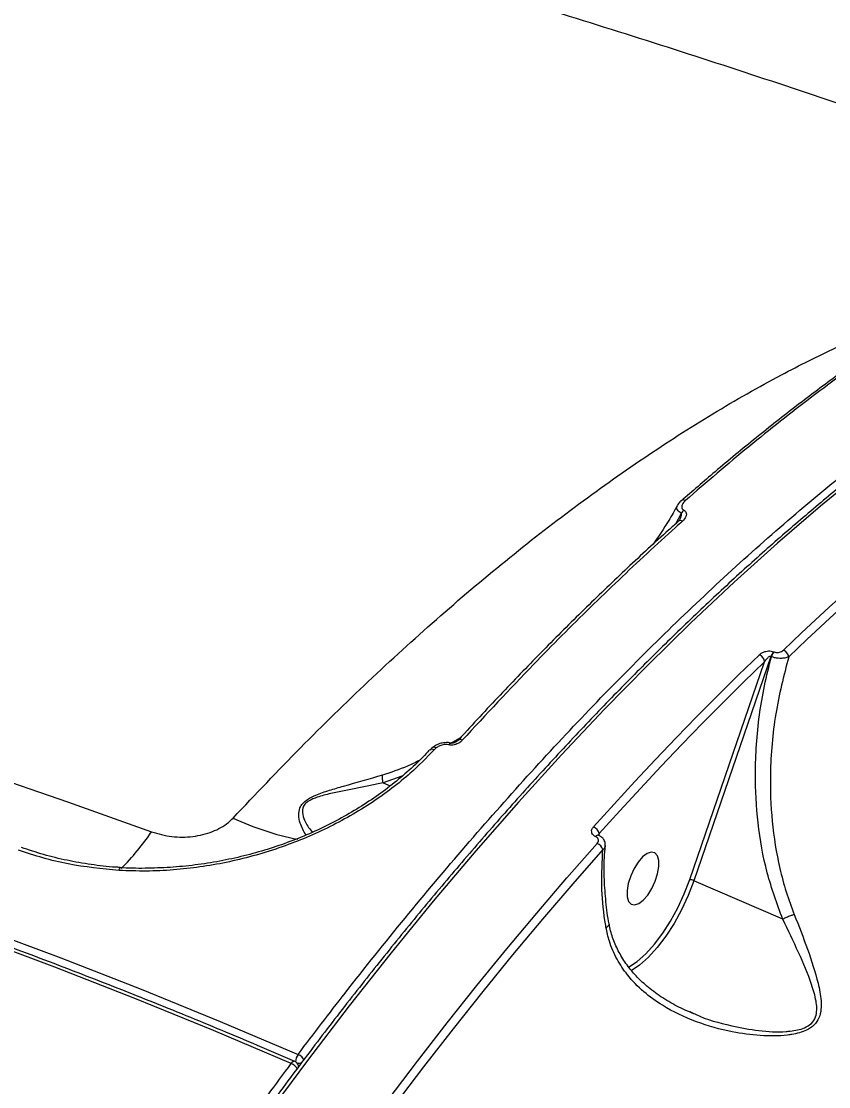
# Model space of a CAD drawing. Header units: millimetres. Extents: x -10881 to 8954, y -8695 to 5624.
# Drawn here: x -5831.4 to -5703, y 3422.4 to 3591.9 of the extents above; entities that cross this region are included whole.
import ezdxf

# ---------------------------------------------------------------- set-up
doc = ezdxf.new("R2010")
doc.units = ezdxf.units.MM
for name, color, linetype in [('DIKOM_ОБЪЕКТ', 7, 'Continuous'), ('DIKOM_РАЗМЕР_ЗОНА', 7, 'Continuous'), ('DIKOM_РАЗМЕР_ОБЪЕКТА', 7, 'Continuous')]:
    doc.layers.add(name, color=color, linetype=linetype)
doc.styles.add('style1', font='arial.ttf', dxfattribs={"width": 0.8})
doc.dimstyles.new('1-50', dxfattribs={"dimtxt": 300, "dimasz": 200, "dimexe": 100, "dimexo": 0, "dimgap": 100, "dimtad": 1, "dimtxsty": 'style1', "dimcen": 200, "dimclrd": 7, "dimclre": 7, "dimclrt": 7, "dimadec": 1, "dimazin": 2, "dimtfac": 1, "dimtmove": 0, "dimatfit": 2, "dimfxl": 0, "dimlwd": 25, "dimlwe": 18, "dimarcsym": 0})

# ---------------------------------------------------------------- blocks, each defined once
blk = doc.blocks.new('*D9')
at = {"layer": 'Defpoints', "color": 0, "transparency": 16777216}
for p in [(-9533.99, 4149), (-6877.05, 4149), (-2715.65, -5051.15)]:
    blk.add_point(p, dxfattribs=at)
at = {"layer": 'DIKOM_РАЗМЕР_ОБЪЕКТА', "color": 7, "lineweight": 18, "transparency": 16777216}
for p, q in [((-6877.05, 4149), (-9633.99, 4149)), ((-2715.65, -5051.15), (-9633.99, -5051.15))]:
    blk.add_line(p, q, dxfattribs=at)
at = {"layer": 'DIKOM_РАЗМЕР_ОБЪЕКТА', "color": 7, "lineweight": 25, "transparency": 16777216}
blk.add_line((-9533.99, -4851.15), (-9533.99, 3949), dxfattribs=at)
at = {"layer": 'DIKOM_РАЗМЕР_ОБЪЕКТА', "color": 7, "transparency": 16777216}
for points in [[(-9567.32, 3949), (-9500.66, 3949), (-9533.99, 4149)], [(-9567.32, -4851.15), (-9500.66, -4851.15), (-9533.99, -5051.15)]]:
    blk.add_solid(points, dxfattribs=at)
at = {"layer": 'DIKOM_РАЗМЕР_ОБЪЕКТА', "color": 7, "transparency": 16777216, "insert": (-9787.16, -451.07), "char_height": 300, "attachment_point": 5, "rotation": 90, "style": 'style1'}
blk.add_mtext('9200', dxfattribs=at)
blk = doc.blocks.new('*D11')
at = {"layer": 'Defpoints', "color": 0, "transparency": 16777216}
for p in [(-7028.45, 5624.13), (-10431.26, -7165.91), (-2784.83, -7165.91)]:
    blk.add_point(p, dxfattribs=at)
at = {"layer": 'DIKOM_РАЗМЕР_ЗОНА', "color": 7, "lineweight": 18, "transparency": 16777216}
for p, q in [((-7028.45, 5624.13), (-10531.26, 5624.13)), ((-2784.83, -7165.91), (-10531.26, -7165.91))]:
    blk.add_line(p, q, dxfattribs=at)
at = {"layer": 'DIKOM_РАЗМЕР_ЗОНА', "color": 7, "lineweight": 25, "transparency": 16777216}
blk.add_line((-10431.26, 5424.13), (-10431.26, -6965.91), dxfattribs=at)
at = {"layer": 'DIKOM_РАЗМЕР_ЗОНА', "color": 7, "transparency": 16777216}
for points in [[(-10464.6, 5424.13), (-10397.93, 5424.13), (-10431.26, 5624.13)], [(-10464.6, -6965.91), (-10397.93, -6965.91), (-10431.26, -7165.91)]]:
    blk.add_solid(points, dxfattribs=at)
at = {"layer": 'DIKOM_РАЗМЕР_ЗОНА', "color": 7, "transparency": 16777216, "insert": (-10684.43, -770.89), "char_height": 300, "attachment_point": 5, "rotation": 90, "style": 'style1'}
blk.add_mtext('12800', dxfattribs=at)

msp = doc.modelspace()

# ---------------------------------------------------------------- linework, layer by layer
at = {"layer": 'DIKOM_ОБЪЕКТ', "color": 7, "linetype": 'Continuous', "lineweight": 15}
for p, q in [((-5726.464, 3515.609), (-5726.494, 3515.58)), ((-5727.306, 3511.952), (-5726.425, 3513.623)), ((-5711.723, 3491.584), (-5711.638, 3491.547)), ((-5725.097, 3455.35), (-5713.171, 3489.997)), ((-5712.175, 3490.833), (-5724.452, 3455.165)), ((-5712.09, 3490.796), (-5712.175, 3490.833)), ((-5763.095, 3477.033), (-5761.482, 3477.983)), ((-5765.438, 3476.274), (-5765.766, 3475.974)), ((-5770.883, 3471.772), (-5773.869, 3470.731)), ((-5773.869, 3470.731), (-5772.749, 3470.246)), ((-5739.504, 3462.664), (-5739.55, 3462.354)), ((-5740.043, 3462.161), (-5740.07, 3462.173)), ((-5739.566, 3462.386), (-5739.593, 3462.398)), ((-5815.729, 3457.177), (-5815.725, 3457.177)), ((-5710.29, 3449.031), (-5724.452, 3455.165)), ((-5725.096, 3434.365), (-5724.418, 3434.024))]:
    msp.add_line(p, q, dxfattribs=at)
at = {"layer": 'DIKOM_ОБЪЕКТ', "color": 7, "linetype": 'Continuous', "lineweight": 15, "flags": 128}
for points in [[(-5697.403, 3520.383), (-5704.266, 3514.754), (-5711.141, 3508.84), (-5718.023, 3502.646), (-5724.905, 3496.178), (-5731.783, 3489.441), (-5738.65, 3482.44), (-5745.5, 3475.182), (-5752.328, 3467.672), (-5759.127, 3459.917), (-5765.893, 3451.924), (-5772.619, 3443.698), (-5779.3, 3435.248), (-5785.931, 3426.581), (-5792.505, 3417.702)], [(-6009.573, 3517.192), (-5994.76, 3514.289), (-5980.01, 3511.228), (-5965.329, 3508.012), (-5950.726, 3504.642), (-5936.208, 3501.12), (-5921.785, 3497.448), (-5907.463, 3493.628), (-5893.25, 3489.663), (-5879.155, 3485.553), (-5865.185, 3481.303), (-5851.347, 3476.913), (-5837.65, 3472.386), (-5824.101, 3467.726), (-5810.708, 3462.933)], [(-6057.419, 3503.771), (-6048.649, 3502.361), (-6034, 3499.861), (-6019.399, 3497.189), (-6004.853, 3494.347), (-5990.374, 3491.337), (-5975.971, 3488.159), (-5961.652, 3484.817), (-5947.427, 3481.313), (-5933.306, 3477.649), (-5919.298, 3473.827), (-5905.412, 3469.85), (-5891.657, 3465.72), (-5878.043, 3461.44), (-5864.577, 3457.014), (-5851.269, 3452.443), (-5838.128, 3447.731), (-5825.162, 3442.881), (-5812.38, 3437.897), (-5799.79, 3432.78), (-5787.4, 3427.535)], [(-5788.486, 3426.09), (-5800.838, 3431.319), (-5813.391, 3436.42), (-5826.134, 3441.39), (-5839.061, 3446.225), (-5852.163, 3450.923), (-5865.431, 3455.48), (-5878.856, 3459.893), (-5892.43, 3464.16), (-5906.143, 3468.277), (-5919.987, 3472.242), (-5933.953, 3476.053), (-5948.032, 3479.706), (-5962.213, 3483.2), (-5976.489, 3486.532), (-5990.849, 3489.7), (-6005.285, 3492.701), (-6019.786, 3495.535), (-6034.344, 3498.199), (-6048.948, 3500.69), (-6057.635, 3502.088)], [(-5740.407, 3463.716), (-5737.123, 3467.348), (-5733.833, 3470.921), (-5730.539, 3474.437), (-5727.239, 3477.893), (-5723.936, 3481.289), (-5720.63, 3484.625), (-5717.322, 3487.901), (-5714.011, 3491.114)], [(-5713.171, 3489.997), (-5716.474, 3486.791), (-5719.774, 3483.523), (-5723.073, 3480.195), (-5726.368, 3476.807), (-5729.659, 3473.359), (-5732.946, 3469.852), (-5736.228, 3466.287), (-5739.504, 3462.664)], [(-5765.438, 3476.274), (-5765.582, 3476.357), (-5765.717, 3476.406), (-5765.837, 3476.421), (-5765.937, 3476.398), (-5765.975, 3476.377)], [(-5763.448, 3476.772), (-5763.33, 3476.932), (-5763.215, 3477.023), (-5763.115, 3477.038), (-5763.114, 3477.038)], [(-5766.435, 3475.957), (-5766.467, 3475.916), (-5766.468, 3475.915)], [(-5777.727, 3414.043), (-5773.074, 3420.311), (-5768.391, 3426.474), (-5763.683, 3432.529), (-5758.95, 3438.474), (-5754.194, 3444.306), (-5749.418, 3450.022), (-5744.624, 3455.622), (-5739.813, 3461.101)], [(-5738.914, 3460.104), (-5743.715, 3454.637), (-5748.498, 3449.05), (-5753.264, 3443.346), (-5758.009, 3437.527), (-5762.732, 3431.595), (-5767.43, 3425.553), (-5772.102, 3419.404), (-5776.745, 3413.15)], [(-5730.206, 3456.261), (-5730.015, 3457.394), (-5730.028, 3458.373), (-5730.244, 3459.119), (-5730.646, 3459.571), (-5731.202, 3459.693), (-5731.865, 3459.475), (-5732.583, 3458.934), (-5733.296, 3458.114), (-5733.949, 3457.083), (-5734.487, 3455.922), (-5734.867, 3454.727), (-5735.058, 3453.594), (-5735.045, 3452.615), (-5734.828, 3451.869), (-5734.426, 3451.417), (-5733.871, 3451.295), (-5733.208, 3451.513), (-5732.49, 3452.054), (-5731.776, 3452.873), (-5731.124, 3453.905), (-5730.586, 3455.066), (-5730.206, 3456.261)], [(-5815.893, 3456.794), (-5815.861, 3456.933), (-5815.827, 3457.044), (-5815.791, 3457.124), (-5815.755, 3457.168), (-5815.729, 3457.177)], [(-5734.839, 3441.387), (-5734.833, 3441.39), (-5733.474, 3442.308), (-5732.093, 3443.533), (-5730.723, 3445.039), (-5729.394, 3446.789), (-5728.14, 3448.742), (-5726.988, 3450.853), (-5725.965, 3453.073), (-5725.097, 3455.35)], [(-5724.452, 3455.165), (-5725.348, 3452.818), (-5726.402, 3450.528), (-5727.59, 3448.351), (-5728.884, 3446.337), (-5730.254, 3444.532), (-5731.668, 3442.98), (-5733.092, 3441.716), (-5734.386, 3440.832)], [(-5787.928, 3426.417), (-5787.965, 3426.428), (-5788.056, 3426.428), (-5788.158, 3426.393), (-5788.267, 3426.322), (-5788.377, 3426.22), (-5788.486, 3426.09)]]:
    msp.add_lwpolyline(points, dxfattribs=at)
at = {"layer": 'DIKOM_ОБЪЕКТ', "color": 7, "linetype": 'Continuous', "lineweight": 15}
for centre, radius, start, end in [((-5458.817, 3231.022), 362.23, 123.86711, 133.94208), ((-5458.539, 3230.532), 361.431, 123.86711, 133.94208), ((-5726.095, 3515.102), 0.627, 60.09856, 126.02771), ((-5725.119, 3512.817), 1.534, 125.00765, 148.32816), ((-5726.544, 3511.835), 0.612, 59.4129, 129.05267), ((-5710.323, 3490.23), 1.948, 135.96383, 161.98447), ((-5710.238, 3490.193), 1.948, 135.96383, 161.98447), ((-5710.744, 3490.542), 1.417, 9.55026, 66.52737), ((-5714.556, 3489.83), 1.395, 6.86525, 66.99531), ((-5761.593, 3477.035), 0.572, 56.2284, 129.82063), ((-5766.088, 3475.485), 0.586, 56.63174, 126.25753), ((-5779.023, 3504.837), 43.904, 244.75877, 258.9134), ((-5848.731, 3489.538), 46.407, 315.65774, 325.01963), ((-5740.986, 3462.306), 1.524, 13.56908, 67.68716), ((-5739.668, 3461.936), 0.467, 80.41973, 149.57123), ((-5739.637, 3461.92), 0.472, 81.56244, 149.34191), ((-5740.424, 3459.647), 1.577, 16.84599, 67.20548), ((-5725.381, 3453.136), 2.232, 65.4091, 82.69124), ((-5785.878, 3426.357), 1.925, 142.25624, 180.15332), ((-5788.067, 3425.863), 1.8, 23.55887, 68.26818), ((-5789.157, 3424.407), 1.812, 23.9043, 68.27989), ((-5788.325, 3425.499), 1, 15.10927, 66.63686), ((-5787.356, 3427.365), 1.229, 259.97024, 297.54414), ((-5787.972, 3425.595), 0.634, 353.79739, 14.99363)]:
    msp.add_arc(centre, radius, start, end, dxfattribs=at)
for points, knots in [([(-5655.705, 3562.628), (-5659.841, 3564.149), (-5669.757, 3567.796), (-5685.596, 3573.382), (-5703.179, 3579.407), (-5720.853, 3585.256), (-5738.607, 3590.937), (-5756.441, 3596.448), (-5774.349, 3601.79), (-5792.331, 3606.964), (-5810.381, 3611.97), (-5828.497, 3616.808), (-5846.675, 3621.479), (-5864.913, 3625.982), (-5883.208, 3630.317), (-5901.555, 3634.486), (-5919.952, 3638.487), (-5938.395, 3642.32), (-5956.881, 3645.987), (-5975.408, 3649.48), (-5992.642, 3652.586), (-6003.716, 3654.449), (-6008.587, 3655.269)], [0, 0, 0, 0, 0.03717011, 0.08912627, 0.14097175, 0.19271207, 0.24435286, 0.29589981, 0.34735866, 0.39873516, 0.45003507, 0.50126413, 0.55242807, 0.60353256, 0.65458327, 0.70558582, 0.75654579, 0.80746873, 0.85836015, 0.90922555, 0.96007038, 1, 1, 1, 1]), ([(-5787.4, 3427.535), (-5784.913, 3430.803), (-5779.274, 3438.209), (-5770.377, 3449.297), (-5760.708, 3460.81), (-5750.945, 3471.851), (-5741.036, 3482.485), (-5731.019, 3492.65), (-5720.887, 3502.34), (-5710.73, 3511.457), (-5700.685, 3519.882), (-5690.794, 3527.6), (-5681.051, 3534.643), (-5671.353, 3541.082), (-5661.649, 3546.947), (-5651.981, 3552.194), (-5642.344, 3556.811), (-5632.827, 3560.742), (-5623.557, 3563.94), (-5614.571, 3566.413), (-5605.85, 3568.208), (-5597.326, 3569.273), (-5591.081, 3569.721), (-5587.764, 3569.592), (-5587.145, 3569.568)], [0, 0, 0, 0, 0.0370268, 0.0839234, 0.1308199, 0.1780422, 0.2252644, 0.2735141, 0.3217638, 0.3703685, 0.4189733, 0.4658697, 0.5127662, 0.5599885, 0.6072107, 0.6554604, 0.7037101, 0.7523148, 0.8009195, 0.8478159, 0.8947124, 0.9419347, 0.9891569, 1, 1, 1, 1]), ([(-5585.726, 3568.954), (-5586.155, 3568.965), (-5588.373, 3569.027), (-5592.479, 3568.846), (-5598.043, 3568.398), (-5603.707, 3567.63), (-5609.456, 3566.574), (-5615.288, 3565.222), (-5621.198, 3563.577), (-5627.181, 3561.64), (-5633.233, 3559.412), (-5639.349, 3556.895), (-5645.524, 3554.092), (-5651.754, 3551.004), (-5658.034, 3547.634), (-5664.358, 3543.984), (-5670.723, 3540.058), (-5677.124, 3535.858), (-5683.555, 3531.388), (-5690.012, 3526.651), (-5696.49, 3521.651), (-5702.984, 3516.391), (-5709.49, 3510.876), (-5716.002, 3505.109), (-5722.516, 3499.096), (-5729.027, 3492.841), (-5735.53, 3486.348), (-5742.019, 3479.622), (-5748.492, 3472.669), (-5754.942, 3465.493), (-5761.364, 3458.101), (-5767.755, 3450.497), (-5774.109, 3442.687), (-5780.421, 3434.678), (-5786.687, 3426.475), (-5792.902, 3418.084), (-5799.061, 3409.512), (-5805.16, 3400.765), (-5811.194, 3391.85), (-5817.16, 3382.773), (-5823.051, 3373.541), (-5828.864, 3364.162), (-5834.595, 3354.642), (-5840.239, 3344.988), (-5845.792, 3335.208), (-5851.248, 3325.308), (-5856.016, 3316.412), (-5858.938, 3310.794), (-5860.107, 3308.546)], [0, 0, 0, 0, 0.0053175, 0.0275252, 0.0497452, 0.0719767, 0.094219, 0.1164707, 0.1387306, 0.1609973, 0.1832695, 0.2055461, 0.2278259, 0.2501081, 0.2723918, 0.2946765, 0.3169615, 0.3392464, 0.3615309, 0.3838147, 0.4060977, 0.4283797, 0.4506608, 0.4729407, 0.4952197, 0.5174975, 0.5397743, 0.56205, 0.5843248, 0.6065986, 0.6288715, 0.6511435, 0.6734147, 0.6956851, 0.7179548, 0.7402238, 0.7624921, 0.7847599, 0.8070272, 0.8292939, 0.8515602, 0.873826, 0.8960915, 0.9183566, 0.9406214, 0.9628859, 0.9851502, 1, 1, 1, 1]), ([(-5797.745, 3465.125), (-5794.181, 3468.889), (-5787.029, 3476.445), (-5776.231, 3486.959), (-5765.343, 3496.899), (-5754.402, 3506.152), (-5743.391, 3514.728), (-5732.381, 3522.547), (-5721.385, 3529.585), (-5711.184, 3535.374), (-5701.769, 3540.089), (-5693.148, 3543.854), (-5685.159, 3546.888), (-5680.126, 3548.368), (-5677.87, 3549.032)], [0, 0, 0, 0, 0.08727807, 0.17514855, 0.26323044, 0.35259084, 0.44217415, 0.53306829, 0.62419763, 0.71597126, 0.79013753, 0.86466611, 0.93932471, 1, 1, 1, 1]), ([(-5686.519, 3545.889), (-5687.223, 3545.445), (-5690.059, 3543.657), (-5695.064, 3540.246), (-5701.529, 3535.656), (-5708.024, 3530.781), (-5714.539, 3525.641), (-5720.688, 3520.582), (-5724.667, 3517.117), (-5726.467, 3515.55)], [0, 0, 0, 0, 0.0536053, 0.2159063, 0.3783205, 0.5408113, 0.7033419, 0.8658638, 1, 1, 1, 1]), ([(-5685.855, 3545.984), (-5689.133, 3543.827), (-5695.697, 3539.51), (-5705.655, 3532.2), (-5715.687, 3524.327), (-5722.415, 3518.541), (-5725.783, 3515.645)], [0, 0, 0, 0, 0.2488775, 0.4981996, 0.7488726, 1, 1, 1, 1]), ([(-5726.456, 3515.6), (-5726.526, 3515.542), (-5726.775, 3515.34), (-5726.942, 3515.073), (-5727.061, 3514.881)], [0, 0, 0, 0, 0.2846411, 1, 1, 1, 1]), ([(-5725.783, 3515.645), (-5725.985, 3515.431), (-5726.285, 3515.113), (-5726.379, 3514.645), (-5726.306, 3514.356), (-5726.153, 3514.172), (-5726.035, 3514.097), (-5725.999, 3514.074)], [0, 0, 0, 0, 0.4385519, 0.6486814, 0.8192315, 0.9451773, 1, 1, 1, 1]), ([(-5727.047, 3514.84), (-5727.503, 3514.042), (-5728.699, 3511.949), (-5730.05, 3509.942), (-5730.885, 3508.701)], [0, 0, 0, 0, 0.3815876, 1, 1, 1, 1]), ([(-5726.425, 3513.623), (-5726.486, 3513.659), (-5726.683, 3513.773), (-5726.969, 3514.014), (-5727.172, 3514.347), (-5727.223, 3514.65), (-5727.093, 3514.797), (-5727.052, 3514.843)], [0, 0, 0, 0, 0.09204764, 0.29829708, 0.56022741, 0.86019937, 1, 1, 1, 1]), ([(-5726.677, 3512.621), (-5726.651, 3512.665), (-5726.547, 3512.838), (-5726.443, 3513.114), (-5726.374, 3513.391), (-5726.375, 3513.556), (-5726.415, 3513.609), (-5726.425, 3513.623)], [0, 0, 0, 0, 0.1351523, 0.5399969, 0.8042739, 0.9488758, 1, 1, 1, 1]), ([(-5725.999, 3514.074), (-5725.96, 3514.049), (-5725.835, 3513.969), (-5725.674, 3513.77), (-5725.595, 3513.45), (-5725.698, 3512.941), (-5726.021, 3512.591), (-5726.233, 3512.362)], [0, 0, 0, 0, 0.0555185, 0.1783962, 0.3495223, 0.5728916, 1, 1, 1, 1]), ([(-5726.916, 3512.296), (-5727.435, 3511.84), (-5730.131, 3509.468), (-5735.003, 3504.94), (-5741.518, 3498.712), (-5748.008, 3492.247), (-5754.476, 3485.541), (-5759.123, 3480.608), (-5761.608, 3477.844), (-5761.949, 3477.465)], [0, 0, 0, 0, 0.0443295, 0.230431, 0.4160778, 0.6010584, 0.7856166, 0.9706065, 1, 1, 1, 1]), ([(-5726.233, 3512.362), (-5726.609, 3512.025), (-5728.491, 3510.341), (-5733.385, 3505.872), (-5740.919, 3498.696), (-5750.732, 3488.875), (-5757.503, 3481.577), (-5761.276, 3477.51)], [0, 0, 0, 0, 0.0321573, 0.1607921, 0.4180966, 0.6757752, 1, 1, 1, 1]), ([(-5726.669, 3512.617), (-5726.67, 3512.614), (-5726.682, 3512.587), (-5726.764, 3512.457), (-5726.888, 3512.355), (-5726.925, 3512.323)], [0, 0, 0, 0, 0.0785663, 0.7194031, 1, 1, 1, 1]), ([(-5787.928, 3426.417), (-5789.897, 3427.262), (-5795.605, 3429.713), (-5805.183, 3433.691), (-5816.712, 3438.311), (-5828.401, 3442.82), (-5840.24, 3447.217), (-5852.223, 3451.498), (-5864.344, 3455.662), (-5876.596, 3459.706), (-5888.972, 3463.629), (-5901.467, 3467.427), (-5914.072, 3471.099), (-5926.782, 3474.643), (-5939.589, 3478.058), (-5952.486, 3481.34), (-5965.467, 3484.489), (-5978.523, 3487.502), (-5991.649, 3490.379), (-6004.837, 3493.117), (-6018.08, 3495.715), (-6031.371, 3498.169), (-6044.536, 3500.464), (-6053.285, 3501.864), (-6057.577, 3502.551)], [0, 0, 0, 0, 0.0244926, 0.0710313, 0.11757, 0.164108, 0.2106453, 0.257182, 0.3037181, 0.3502537, 0.3967887, 0.4433233, 0.4898574, 0.5363911, 0.5829244, 0.6294575, 0.6759902, 0.7225226, 0.7690549, 0.8155869, 0.8621188, 0.9086506, 0.9551822, 1, 1, 1, 1]), ([(-5714.011, 3491.114), (-5713.991, 3491.133), (-5713.846, 3491.268), (-5713.531, 3491.474), (-5713.039, 3491.655), (-5712.564, 3491.728), (-5712.109, 3491.715), (-5711.852, 3491.628), (-5711.723, 3491.584)], [0, 0, 0, 0, 0.0392374, 0.287234, 0.4951935, 0.6709996, 0.8353028, 1, 1, 1, 1]), ([(-5711.638, 3491.547), (-5711.554, 3491.519), (-5711.388, 3491.462), (-5711.095, 3491.453), (-5710.793, 3491.5), (-5710.484, 3491.615), (-5710.286, 3491.744), (-5710.194, 3491.83), (-5710.18, 3491.842)], [0, 0, 0, 0, 0.1673343, 0.3344543, 0.509132, 0.7130655, 0.9577286, 1, 1, 1, 1]), ([(-5710.287, 3449.031), (-5711.184, 3451.468), (-5713.003, 3456.406), (-5714.349, 3464.253), (-5714.736, 3471.116), (-5714.526, 3476.838), (-5714.041, 3481.515), (-5713.262, 3486.191), (-5712.481, 3489.258), (-5712.09, 3490.796)], [0, 0, 0, 0, 0.18520629, 0.37522143, 0.5580258, 0.66696516, 0.77652079, 0.88794824, 1, 1, 1, 1]), ([(-5712.175, 3490.833), (-5712.198, 3490.839), (-5712.243, 3490.853), (-5712.353, 3490.84), (-5712.508, 3490.768), (-5712.707, 3490.612), (-5712.928, 3490.37), (-5713.081, 3490.151), (-5713.16, 3490.015), (-5713.171, 3489.997)], [0, 0, 0, 0, 0.0552692, 0.109801, 0.2436747, 0.4175578, 0.6517925, 0.9518587, 1, 1, 1, 1]), ([(-5709.347, 3490.778), (-5710.124, 3487.767), (-5711.298, 3483.22), (-5712.044, 3476.946), (-5712.362, 3471.239), (-5712.115, 3464.561), (-5711.102, 3458.292), (-5709.797, 3453.363), (-5708.903, 3450.97), (-5708.455, 3449.769)], [0, 0, 0, 0, 0.2227146, 0.33639, 0.4507477, 0.6310036, 0.8132766, 0.9063197, 1, 1, 1, 1]), ([(-5709.347, 3490.778), (-5709.37, 3490.766), (-5709.531, 3490.685), (-5709.892, 3490.578), (-5710.464, 3490.52), (-5711.033, 3490.542), (-5711.594, 3490.629), (-5711.923, 3490.74), (-5712.09, 3490.796)], [0, 0, 0, 0, 0.0391395, 0.2683184, 0.4663917, 0.6436366, 0.8199332, 1, 1, 1, 1]), ([(-5765.853, 3476.466), (-5765.971, 3476.382), (-5766.187, 3476.229), (-5766.342, 3476.028), (-5766.412, 3475.937)], [0, 0, 0, 0, 0.5460166, 1, 1, 1, 1]), ([(-5763.113, 3477.036), (-5763.116, 3477.038), (-5763.346, 3477.13), (-5763.883, 3477.154), (-5764.675, 3477.048), (-5765.406, 3476.776), (-5765.79, 3476.486), (-5765.96, 3476.358)], [0, 0, 0, 0, 0.0031204, 0.2474607, 0.503004, 0.7804103, 1, 1, 1, 1]), ([(-5763.448, 3476.772), (-5763.596, 3476.799), (-5763.889, 3476.852), (-5764.429, 3476.78), (-5764.97, 3476.592), (-5765.29, 3476.375), (-5765.438, 3476.274)], [0, 0, 0, 0, 0.2096764, 0.4181568, 0.729856, 1, 1, 1, 1]), ([(-5761.276, 3477.51), (-5761.317, 3477.467), (-5761.515, 3477.261), (-5761.933, 3476.972), (-5762.511, 3476.762), (-5763.024, 3476.694), (-5763.307, 3476.746), (-5763.448, 3476.772)], [0, 0, 0, 0, 0.0843516, 0.4026499, 0.6518232, 0.8254915, 1, 1, 1, 1]), ([(-5761.965, 3477.484), (-5762.004, 3477.439), (-5762.11, 3477.317), (-5762.383, 3477.151), (-5762.677, 3477.049), (-5762.879, 3477.018), (-5763.004, 3477.018), (-5763.085, 3477.03), (-5763.131, 3477.042), (-5763.153, 3477.052), (-5763.158, 3477.054), (-5763.159, 3477.055)], [0, 0, 0, 0, 0.1749083, 0.4749948, 0.6596221, 0.7673808, 0.8360696, 0.8838841, 0.9274475, 0.9751384, 1, 1, 1, 1]), ([(-5765.766, 3475.974), (-5766.988, 3474.715), (-5769.045, 3472.596), (-5772.435, 3469.843), (-5775.618, 3467.573), (-5779.067, 3465.453), (-5782.721, 3463.521), (-5786.52, 3461.81), (-5790.471, 3460.315), (-5794.583, 3459.047), (-5798.788, 3458.035), (-5803.016, 3457.297), (-5807.274, 3456.832), (-5811.583, 3456.626), (-5814.456, 3456.738), (-5815.893, 3456.794)], [0, 0, 0, 0, 0.1070552, 0.1802306, 0.2534062, 0.3287325, 0.404059, 0.4775101, 0.5509614, 0.6265656, 0.7021699, 0.7755578, 0.8489457, 0.9244729, 1, 1, 1, 1]), ([(-5766.515, 3475.958), (-5766.679, 3475.77), (-5767.558, 3474.756), (-5769.408, 3472.999), (-5772.058, 3470.71), (-5774.956, 3468.548), (-5778.047, 3466.527), (-5781.31, 3464.671), (-5784.713, 3462.998), (-5788.226, 3461.521), (-5791.841, 3460.25), (-5795.559, 3459.185), (-5799.385, 3458.327), (-5803.298, 3457.687), (-5807.271, 3457.269), (-5811.262, 3457.115), (-5814.089, 3457.113), (-5815.559, 3457.237), (-5815.717, 3457.251)], [0, 0, 0, 0, 0.0159828, 0.0858953, 0.1561704, 0.2265989, 0.2968795, 0.366784, 0.4361251, 0.5047679, 0.5726036, 0.6408062, 0.7098276, 0.7795699, 0.8498855, 0.920586, 0.9914591, 1, 1, 1, 1]), ([(-5773.942, 3471.999), (-5772.6, 3472.442), (-5770.614, 3473.097), (-5768.713, 3474.025), (-5768.097, 3474.326)], [0, 0, 0, 0, 0.6759359, 1, 1, 1, 1]), ([(-5786.175, 3462.424), (-5786.513, 3463.029), (-5787.046, 3463.982), (-5787.347, 3465.515), (-5787.236, 3466.6), (-5786.718, 3467.469), (-5785.851, 3468.195), (-5784.38, 3468.911), (-5782.407, 3469.567), (-5778.808, 3470.586), (-5776.005, 3471.4), (-5773.942, 3471.999)], [0, 0, 0, 0, 0.1671377, 0.2630652, 0.3407759, 0.3898372, 0.4391561, 0.5078826, 0.6087803, 0.7120953, 1, 1, 1, 1]), ([(-5773.877, 3470.739), (-5773.913, 3470.988), (-5773.98, 3471.446), (-5773.968, 3471.825), (-5773.946, 3471.975), (-5773.942, 3471.999)], [0, 0, 0, 0, 0.49948154, 0.92055664, 1, 1, 1, 1]), ([(-5773.877, 3470.739), (-5773.879, 3470.738), (-5775.896, 3470.286), (-5778.674, 3469.752), (-5782.217, 3469.029), (-5784.127, 3468.559), (-5785.564, 3467.984), (-5786.368, 3467.353), (-5786.771, 3466.564), (-5786.709, 3465.572), (-5786.197, 3464.213), (-5785.545, 3463.374), (-5785.143, 3462.857)], [0, 0, 0, 0, 0.00034922, 0.30284636, 0.40665154, 0.51185373, 0.57812023, 0.623754, 0.66938396, 0.74508338, 0.8425927, 1, 1, 1, 1]), ([(-5773.869, 3470.731), (-5773.87, 3470.731), (-5773.873, 3470.733), (-5773.876, 3470.736), (-5773.877, 3470.738), (-5773.877, 3470.739)], [0, 0, 0, 0, 0.3909841, 0.7860417, 1, 1, 1, 1]), ([(-5810.708, 3462.933), (-5809.652, 3462.632), (-5807.568, 3462.035), (-5804.153, 3462.08), (-5800.992, 3462.846), (-5798.87, 3464.02), (-5797.989, 3464.885), (-5797.745, 3465.125)], [0, 0, 0, 0, 0.2385226, 0.4713368, 0.696805, 0.9159909, 1, 1, 1, 1]), ([(-5740.07, 3462.173), (-5740.13, 3462.202), (-5740.327, 3462.298), (-5740.583, 3462.543), (-5740.726, 3462.919), (-5740.682, 3463.338), (-5740.499, 3463.59), (-5740.407, 3463.716)], [0, 0, 0, 0, 0.093152, 0.3038958, 0.5302269, 0.765188, 1, 1, 1, 1]), ([(-5739.504, 3462.664), (-5739.545, 3462.584), (-5739.591, 3462.494), (-5739.603, 3462.4), (-5739.604, 3462.391)], [0, 0, 0, 0, 0.9006971, 1, 1, 1, 1]), ([(-5739.813, 3461.101), (-5739.75, 3461.187), (-5739.626, 3461.36), (-5739.596, 3461.647), (-5739.693, 3461.906), (-5739.868, 3462.076), (-5740.003, 3462.141), (-5740.043, 3462.161)], [0, 0, 0, 0, 0.23365617, 0.46732271, 0.69555966, 0.90871143, 1, 1, 1, 1]), ([(-5739.589, 3462.398), (-5739.602, 3462.403), (-5739.644, 3462.42), (-5739.657, 3462.438), (-5739.653, 3462.431), (-5739.651, 3462.429)], [0, 0, 0, 0, 0.244354, 0.7974512, 1, 1, 1, 1]), ([(-5738.568, 3460.75), (-5738.554, 3460.859), (-5738.512, 3461.187), (-5738.725, 3461.702), (-5739.102, 3462.154), (-5739.435, 3462.304), (-5739.576, 3462.368)], [0, 0, 0, 0, 0.1610352, 0.4829082, 0.7809575, 1, 1, 1, 1]), ([(-5815.893, 3456.794), (-5818.622, 3457.062), (-5822.752, 3457.467), (-5828.042, 3458.741), (-5830.606, 3459.608), (-5831.892, 3460.043)], [0, 0, 0, 0, 0.4927635, 0.7454697, 1, 1, 1, 1]), ([(-5815.723, 3457.275), (-5815.971, 3457.285), (-5817.532, 3457.349), (-5820.364, 3457.706), (-5824.186, 3458.364), (-5827.901, 3459.265), (-5830.263, 3460.061), (-5831.435, 3460.456)], [0, 0, 0, 0, 0.0450794, 0.2836989, 0.523425, 0.7637662, 1, 1, 1, 1]), ([(-5738.415, 3447.756), (-5738.471, 3448.112), (-5738.824, 3450.346), (-5739.214, 3454.532), (-5739.015, 3458.222), (-5738.914, 3460.104)], [0, 0, 0, 0, 0.0849882, 0.5334671, 1, 1, 1, 1]), ([(-5738.573, 3460.741), (-5738.575, 3460.66), (-5738.581, 3460.431), (-5738.784, 3460.232), (-5738.914, 3460.104)], [0, 0, 0, 0, 0.3563361, 1, 1, 1, 1]), ([(-5737.916, 3448.269), (-5737.918, 3448.275), (-5738.17, 3449.462), (-5738.447, 3451.832), (-5738.711, 3455.346), (-5738.727, 3458.329), (-5738.567, 3460.094), (-5738.509, 3460.735)], [0, 0, 0, 0, 0.0014029, 0.2791322, 0.5586144, 0.8394579, 1, 1, 1, 1]), ([(-5708.455, 3449.769), (-5707.732, 3447.924), (-5706.268, 3444.186), (-5704.79, 3439.663), (-5704.175, 3436.505), (-5704.159, 3434.665), (-5704.452, 3433.328), (-5705.231, 3432.157), (-5706.708, 3431.184), (-5708.244, 3430.778), (-5710.706, 3430.423), (-5713.915, 3430.43), (-5718.827, 3431.101), (-5724.149, 3432.586), (-5728.869, 3434.829), (-5732.489, 3437.444), (-5734.92, 3439.925), (-5736.737, 3442.653), (-5737.872, 3445.224), (-5738.254, 3447.008), (-5738.415, 3447.756)], [0, 0, 0, 0, 0.095209, 0.1929568, 0.2448004, 0.2710699, 0.29817, 0.3242903, 0.3503876, 0.3910755, 0.4019421, 0.4719631, 0.5438092, 0.6393961, 0.7378513, 0.7988545, 0.8613646, 0.9113745, 0.9628373, 1, 1, 1, 1]), ([(-5724.418, 3434.024), (-5724.341, 3433.985), (-5722.488, 3433.046), (-5718.965, 3432.184), (-5714.116, 3431.201), (-5710.95, 3431.064), (-5708.522, 3431.273), (-5707.057, 3431.562), (-5705.656, 3432.408), (-5705.011, 3433.445), (-5704.837, 3434.593), (-5704.907, 3435.451), (-5705.122, 3436.792), (-5705.913, 3439.418), (-5707.704, 3443.713), (-5709.428, 3447.258), (-5710.29, 3449.031)], [0, 0, 0, 0, 0.0067062, 0.1608174, 0.2721341, 0.3830306, 0.3996048, 0.4602401, 0.4977567, 0.5351253, 0.570947, 0.6069998, 0.614658, 0.6948144, 0.8473501, 1, 1, 1, 1]), ([(-5710.29, 3449.031), (-5710.289, 3449.031), (-5710.288, 3449.03), (-5710.287, 3449.03), (-5710.287, 3449.031), (-5710.287, 3449.031)], [0, 0, 0, 0, 0.4228234, 0.7745739, 1, 1, 1, 1]), ([(-5708.455, 3449.769), (-5708.516, 3449.752), (-5708.714, 3449.698), (-5709.132, 3449.558), (-5709.716, 3449.323), (-5710.096, 3449.128), (-5710.287, 3449.031)], [0, 0, 0, 0, 0.1074474, 0.3494646, 0.6747323, 1, 1, 1, 1]), ([(-5738.415, 3447.756), (-5738.396, 3447.765), (-5738.242, 3447.844), (-5738.02, 3448.002), (-5737.88, 3448.173), (-5737.927, 3448.25), (-5737.937, 3448.267)], [0, 0, 0, 0, 0.0561594, 0.4533555, 0.8808251, 1, 1, 1, 1]), ([(-5724.449, 3433.981), (-5725.353, 3434.37), (-5727.176, 3435.153), (-5729.674, 3436.645), (-5731.846, 3438.276), (-5733.646, 3439.975), (-5735.13, 3441.76), (-5736.362, 3443.704), (-5737.276, 3445.803), (-5737.778, 3447.333), (-5737.885, 3448.177), (-5737.897, 3448.273)], [0, 0, 0, 0, 0.14065269, 0.28363401, 0.42015044, 0.53740559, 0.64877509, 0.76618039, 0.87913181, 0.98625053, 1, 1, 1, 1]), ([(-5914.926, 2811.206), (-5914.941, 2811.221), (-5916.945, 2813.125), (-5920.621, 2817.52), (-5925.919, 2824.457), (-5930.811, 2832.139), (-5935.287, 2840.355), (-5939.326, 2849.077), (-5942.951, 2858.276), (-5946.2, 2868.049), (-5949.084, 2878.457), (-5951.582, 2889.474), (-5953.683, 2901.121), (-5955.363, 2913.303), (-5956.599, 2925.852), (-5957.403, 2938.697), (-5957.793, 2951.827), (-5957.773, 2965.379), (-5957.337, 2979.431), (-5956.476, 2993.938), (-5955.177, 3008.918), (-5953.445, 3024.244), (-5951.306, 3039.706), (-5948.783, 3055.227), (-5945.893, 3070.809), (-5942.607, 3086.61), (-5938.9, 3102.722), (-5934.777, 3119.084), (-5930.224, 3135.708), (-5925.276, 3152.451), (-5920.002, 3169.082), (-5914.437, 3185.531), (-5908.594, 3201.806), (-5902.411, 3218.077), (-5895.851, 3234.432), (-5888.931, 3250.803), (-5881.638, 3267.198), (-5874.032, 3283.469), (-5865.8, 3300.246), (-5856.935, 3317.426), (-5847.41, 3334.946), (-5837.558, 3352.153), (-5827.391, 3369.015), (-5817.032, 3385.333), (-5806.523, 3401.042), (-5797.022, 3414.572), (-5790.956, 3422.757), (-5788.486, 3426.09)], [0, 0, 0, 0, 0.0001796, 0.0227173, 0.0452551, 0.0679587, 0.0906624, 0.1125681, 0.1344738, 0.1565316, 0.1785895, 0.2011273, 0.2236651, 0.2463687, 0.2690723, 0.2909777, 0.3128832, 0.3349408, 0.3569984, 0.3795359, 0.4020734, 0.4247767, 0.4474801, 0.4693857, 0.4912913, 0.513349, 0.5354068, 0.5579444, 0.5804821, 0.6031856, 0.6258891, 0.6477947, 0.6697003, 0.6917581, 0.7138159, 0.7363535, 0.7588912, 0.7815947, 0.8042982, 0.8297982, 0.8552982, 0.8808578, 0.9065989, 0.9324012, 0.957524, 0.9827037, 1, 1, 1, 1])]:
    msp.add_open_spline(points, degree=3, knots=knots, dxfattribs=at)

# ---------------------------------------------------------------- dimensions: what is measured, and where the dimension line sits
at = {"layer": 'DIKOM_РАЗМЕР_ЗОНА'}
dim = msp.add_linear_dim(base=(-10431.262, -7165.906), p1=(-7028.448, 5624.134), p2=(-2784.833, -7165.906), angle=90, text='12800', dimstyle='1-50', dxfattribs=at)
dim.commit()
dim.dimension.update_dxf_attribs({"geometry": '*D11', "text_midpoint": (-10431.262, -770.886), "dimtype": 160})
at = {"layer": 'DIKOM_РАЗМЕР_ОБЪЕКТА'}
dim = msp.add_linear_dim(base=(-9533.989, 4149.001), p1=(-2715.652, -5051.147), p2=(-6877.054, 4149.001), angle=90, text='9200', dimstyle='1-50', dxfattribs=at)
dim.commit()
dim.dimension.update_dxf_attribs({"geometry": '*D9', "text_midpoint": (-9533.989, -451.073), "dimtype": 160})

doc.saveas('drawing.dxf')
